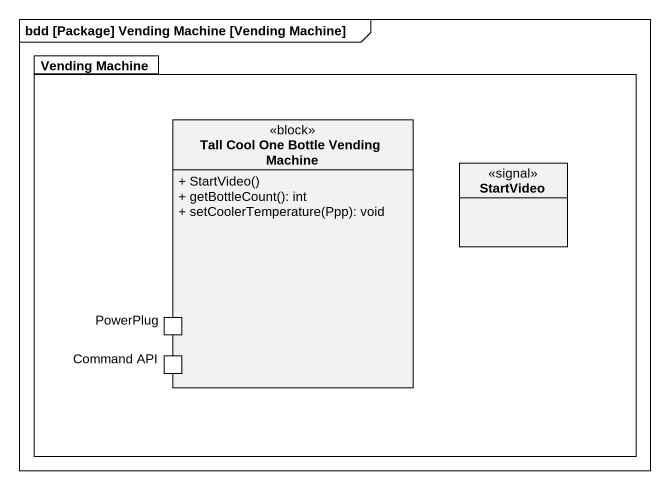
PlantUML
@startuml
mainframe bdd [Package] Vending Machine [Vending Machine]
hide circle
hide empty members
skinparam classAttributeIconSize 0
package "Vending Machine" as Vending_Machine {
  class "Tall Cool One Bottle Vending Machine" as Tall_Cool_One_Bottle <<block>> {
    + StartVideo()
    + getBottleCount(): int
    + setCoolerTemperature(Ppp): void
    -- ports --
    PowerPlug
    Command API
  }
  class StartVideo <<signal>>
}
@enduml
